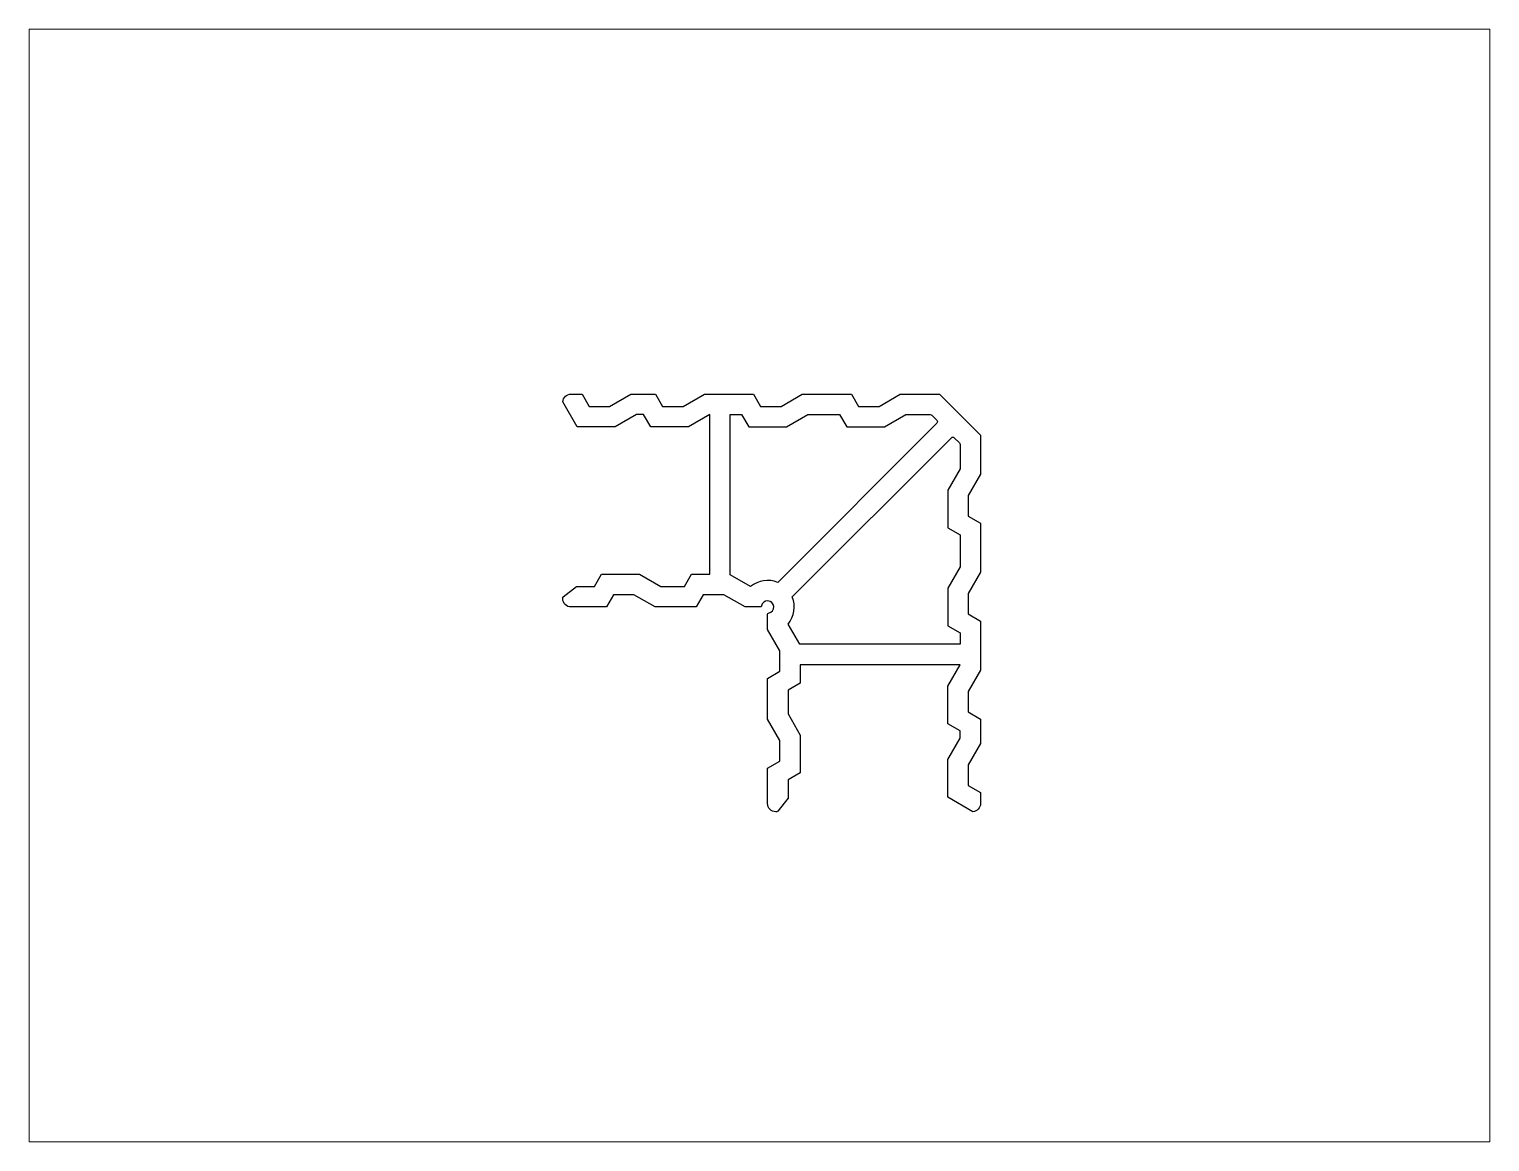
# Paper-space layout 'Layout1' of a CAD drawing. Extents: x 27 to 240, y 20 to 183.
# The model-space entities are those that its viewports show. They can reach past a viewport. Long polylines and large blocks are cut down to what shows.
import ezdxf

# ---------------------------------------------------------------- set-up
doc = ezdxf.new("R2010")
doc.units = 0
doc.header["$LTSCALE"] = 15
doc.layers.get('0').update_dxf_attribs({"linetype": 'CONTINUOUS'})
doc.layers.add('ANA', color=220, linetype='CONTINUOUS')

msp = doc.modelspace()

# ---------------------------------------------------------------- linework, layer by layer
at = {"color": 0, "linetype": 'BYBLOCK'}
for points in [[(126.3, 169.06), (135.53, 169.06), (140.72, 172.06), (146.69, 172.06, -0.198912), (147.05, 171.91), (148.31, 170.65, -0.414214), (148.31, 169.94), (109.45, 131.07, 0.277927), (102.81, 130.06), (97.87, 132.92), (97.87, 172.06), (100.64, 172.06), (102.37, 169.06), (111.6, 169.06), (116.79, 172.06), (124.57, 172.06)], [(150.97, 153.61), (150.97, 144.39), (153.97, 142.66), (153.97, 134.88), (150.97, 129.69), (150.97, 120.46), (153.97, 118.73), (153.97, 115.95), (114.83, 115.95), (111.97, 120.9, 0.277926), (112.98, 127.53), (151.85, 166.4, -0.414214), (152.56, 166.4), (153.82, 165.14, -0.198912), (153.97, 164.78), (153.97, 158.81)]]:
    msp.add_lwpolyline(points, format="xyb", close=True, dxfattribs=at)
at = {"layer": 'ANA', "color": 0}
msp.add_lwpolyline([(60.51, 169.06), (56.97, 175.19, -0.395281), (58.97, 177.06), (61.67, 177.06), (63.4, 174.06), (68.4, 174.06), (73.6, 177.06), (79.6, 177.06), (81.33, 174.06), (86.33, 174.06), (91.53, 177.06), (103.53, 177.06), (105.26, 174.06), (110.26, 174.06), (115.45, 177.06), (127.45, 177.06), (129.19, 174.06), (134.19, 174.06), (139.38, 177.06), (148.97, 177.06), (158.97, 167.06), (158.97, 157.47), (155.97, 152.27), (155.97, 147.27), (158.97, 145.54), (158.97, 133.54), (155.97, 128.35), (155.97, 123.35), (158.97, 121.61), (158.97, 109.61), (155.97, 104.42), (155.97, 99.42), (158.97, 97.69), (158.97, 91.69), (155.97, 86.49), (155.97, 81.49), (158.97, 79.76), (158.97, 77.06, -0.395281), (157.1, 75.06), (150.97, 78.6), (150.97, 87.83), (153.97, 93.03), (153.97, 94.8), (150.97, 96.53), (150.97, 105.76), (153.97, 110.95), (114.97, 110.95), (114.97, 106.48), (111.97, 104.75), (111.97, 98.97), (114.97, 93.78), (114.97, 84.55), (111.97, 82.82), (111.97, 78.38), (109.44, 75.17, -0.229178), (109.2, 75.06), (108.97, 75.06, -0.414214), (106.97, 77.06), (106.97, 85.7), (109.97, 87.44), (109.97, 92.44), (106.97, 97.63), (106.97, 107.63), (109.97, 109.36), (109.97, 114.36), (106.97, 119.56), (106.97, 123.29, -0.365977), (107.22, 123.58, 1.937711), (105.49, 125.31, -0.365977), (105.2, 125.06), (101.47, 125.06), (96.27, 128.06), (91.27, 128.06), (89.54, 125.06), (79.54, 125.06), (74.35, 128.06), (69.35, 128.06), (67.61, 125.06), (58.99, 125.06, -0.416459), (56.97, 127.06), (56.97, 127.29, -0.229178), (57.08, 127.53), (60.29, 130.06), (64.73, 130.06), (66.46, 133.06), (75.69, 133.06), (80.88, 130.06), (86.66, 130.06), (88.39, 133.06), (92.87, 133.06), (92.87, 172.06), (87.67, 169.06), (78.44, 169.06), (76.71, 172.06), (74.94, 172.06), (69.74, 169.06)], format="xyb", close=True, dxfattribs=at)

psp = doc.layouts.get("Layout1")

# ---------------------------------------------------------------- viewports
at = {"layer": '0', "color": 0, "linetype": 'BYBLOCK'}
psp.add_viewport(center=(133.35, 101.6), size=(213.36, 162.56), view_center_point=(105, 130.31), view_height=271.7262, dxfattribs=at)

doc.saveas('drawing.dxf')
